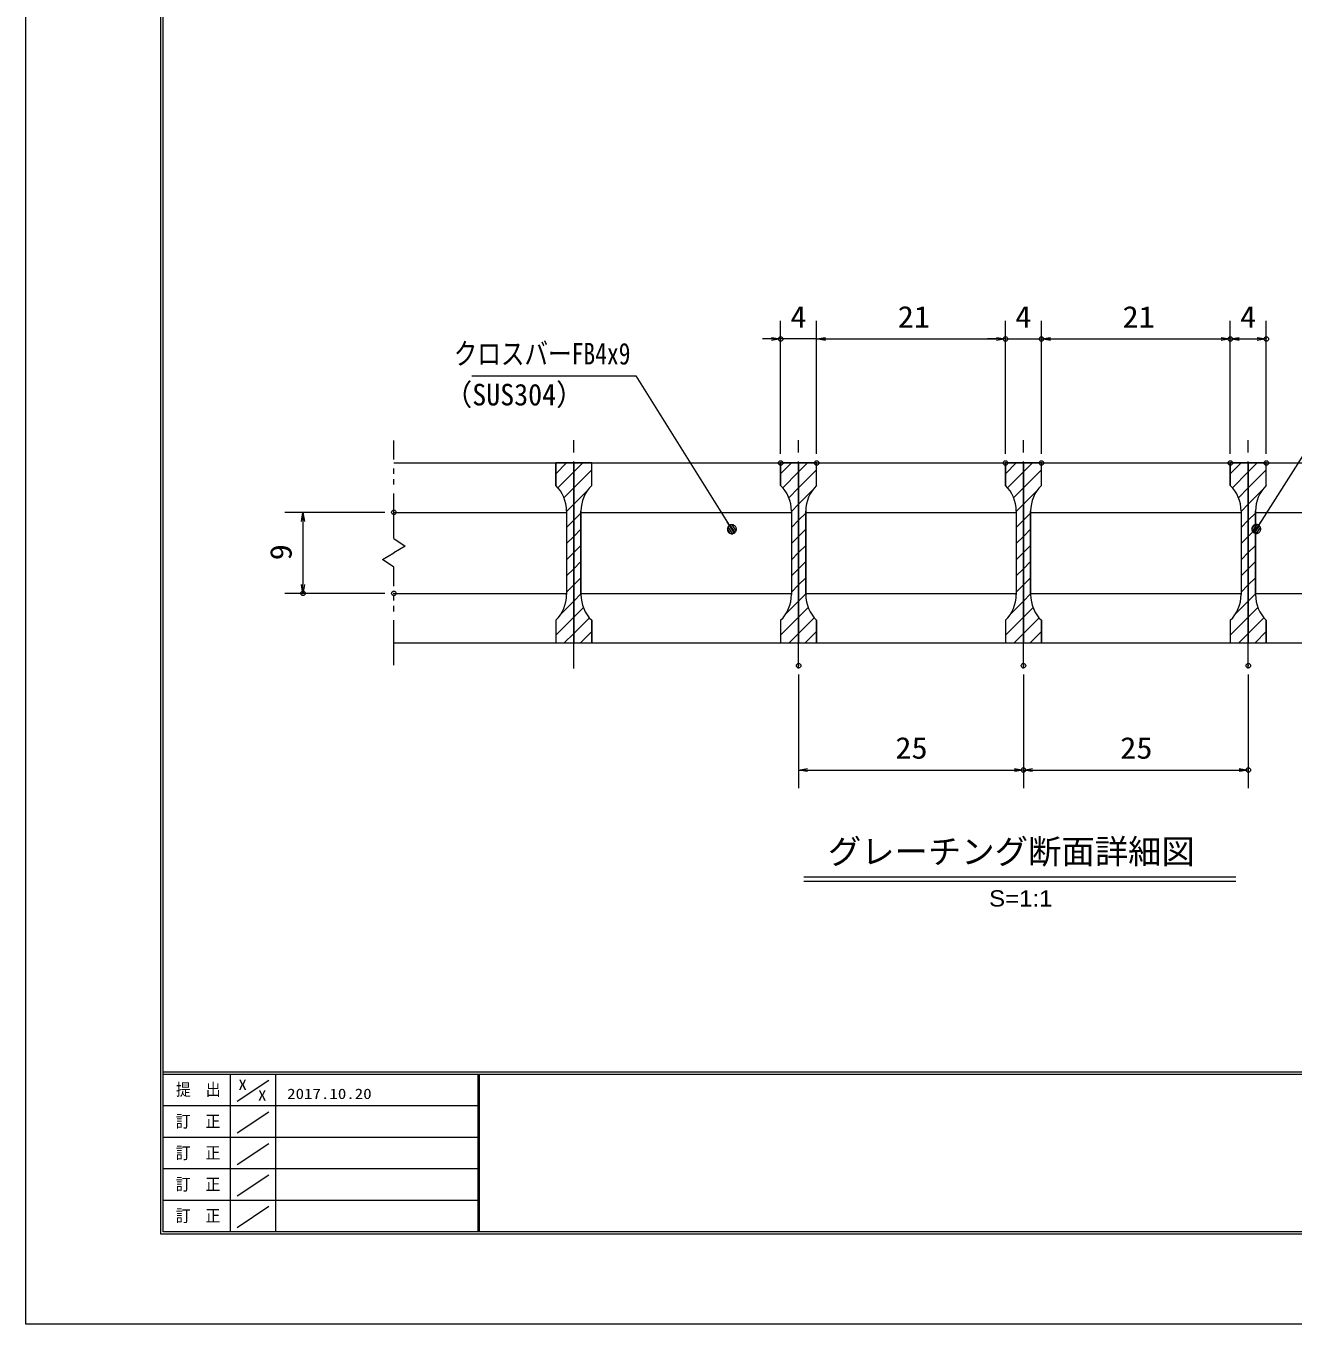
# Model space of a CAD drawing. Units: millimetres, scale not verified, with parts at other scales. Extents: x -1050 to 1050, y -742 to 742.
# Drawn here: x -1050 to -346, y -742 to -21 of the extents above; entities that cross this region are included whole.
import ezdxf
from ezdxf.enums import TextEntityAlignment as Align

# ---------------------------------------------------------------- set-up
doc = ezdxf.new("R2010")
doc.units = ezdxf.units.MM
doc.header["$LTSCALE"] = 5
doc.header["$PDMODE"] = 32
doc.header["$PDSIZE"] = 2.5
doc.linetypes.add('CHAIN1', pattern=[8, 5, -1, 1, -1])
doc.linetypes.add('DOUBLE_CHAIN1', pattern=[8.8, 5, -1, 0.6, -0.6, 0.6, -1])
for name, color, linetype, lineweight in [('0-0_7-図\u3000枠', 4, 'Continuous', 9), ('0-3_寸法注釈', 2, 'Continuous', 9), ('0-4_0', 2, 'Continuous', 9), ('0-5_DEFPOINTS', 134, 'Continuous', 9), ('0-6_蓋', 5, 'Continuous', 9), ('0-7_ハッチング', 4, 'Continuous', 9), ('0-8_想像線', 134, 'DOUBLE_CHAIN1', 9), ('0-9_中心線', 6, 'CHAIN1', 9)]:
    doc.layers.add(name, color=color, linetype=linetype, lineweight=lineweight)
doc.styles.add('HG丸ｺﾞｼｯｸM-PRO', font='')
doc.styles.add('ＭＳ ゴシック', font='')
doc.styles.get('HG丸ｺﾞｼｯｸM-PRO').set_extended_font_data('HG丸ｺﾞｼｯｸM-PRO')
doc.styles.get('ＭＳ ゴシック').set_extended_font_data('MS Gothic')

# ---------------------------------------------------------------- blocks, each defined once
blk = doc.blocks.new('_OPEN')
at = {"layer": '0-4_0'}
blk.add_line((0, 0), (-5, 0), dxfattribs=at)
blk.add_lwpolyline([(-5, 0.833), (0, 0), (-5, -0.833)], dxfattribs=at)
blk = doc.blocks.new('_Dot')
at = {"layer": '0-4_0'}
for p, q in [((-2.5, 0), (-5, 0)), ((2.445, 0.5), (-2.445, 0.5)), ((1.997, 1.5), (-1.997, 1.5)), ((2.289, -0.995), (-2.289, -0.995)), ((1.499, -1.995), (-1.499, -1.995))]:
    blk.add_line(p, q, dxfattribs=at)
for points in [[(2.5, 0), (2.48, 0.313), (2.421, 0.622), (2.324, 0.92), (2.191, 1.204), (2.023, 1.469), (1.822, 1.711), (1.594, 1.926), (1.34, 2.111), (1.064, 2.262), (0.773, 2.378), (0.468, 2.456), (0.157, 2.495), (-0.157, 2.495), (-0.468, 2.456), (-0.773, 2.378), (-1.064, 2.262), (-1.34, 2.111), (-1.594, 1.926), (-1.822, 1.711), (-2.023, 1.469), (-2.191, 1.204), (-2.324, 0.92), (-2.421, 0.622), (-2.48, 0.313), (-2.5, 0), (0, 0)], [(-2.5, 0), (-2.48, -0.313), (-2.421, -0.622), (-2.324, -0.92), (-2.191, -1.204), (-2.023, -1.469), (-1.822, -1.711), (-1.594, -1.926), (-1.34, -2.111), (-1.064, -2.262), (-0.773, -2.378), (-0.468, -2.456), (-0.157, -2.495), (0.157, -2.495), (0.468, -2.456), (0.773, -2.378), (1.064, -2.262), (1.34, -2.111), (1.594, -1.926), (1.822, -1.711), (2.023, -1.469), (2.191, -1.204), (2.324, -0.92), (2.421, -0.622), (2.48, -0.313), (2.5, 0), (0, 0)]]:
    blk.add_lwpolyline(points, close=True, dxfattribs=at)

msp = doc.modelspace()

# ---------------------------------------------------------------- linework, layer by layer
at = {"layer": '0-0_7-図\u3000枠'}
for p, q in [((-975, -692.5), (-975, 692.5)), ((-973.75, -691.25), (-973.75, 691.25)), ((998.75, -602.5), (-973.75, -602.5)), ((998.75, -603.75), (-973.75, -603.75)), ((-936.25, -691.192), (-936.25, -603.75)), ((-911.25, -603.75), (-911.25, -691.192)), ((-798.75, -603.75), (-798.75, -691.192)), ((-798, -603.75), (-798, -691.192)), ((-932.5, -618.606), (-915, -606.924)), ((-798.75, -621.25), (-973.75, -621.25)), ((-932.5, -636.247), (-915, -624.565)), ((-798.75, -638.75), (-973.75, -638.75)), ((-932.5, -653.747), (-915, -642.065)), ((-798.75, -656.25), (-973.75, -656.25)), ((-932.5, -671.247), (-915, -659.565)), ((-798.75, -673.75), (-973.75, -673.75)), ((-932.5, -688.747), (-915, -677.065)), ((1000, -692.5), (-975, -692.5)), ((998.75, -691.25), (-973.75, -691.25))]:
    msp.add_line(p, q, dxfattribs=at)
at = {"layer": '0-3_寸法注釈'}
for p, q in [((-630.45, -258.808), (-630.45, -184.9)), ((-610.45, -258.808), (-610.45, -184.9)), ((-610.45, -258.808), (-610.45, -184.9)), ((-505.45, -258.808), (-505.45, -184.9)), ((-505.45, -258.808), (-505.45, -184.9)), ((-485.45, -258.808), (-485.45, -184.9)), ((-485.45, -258.808), (-485.45, -184.9)), ((-380.45, -258.808), (-380.45, -184.9)), ((-380.45, -258.808), (-380.45, -184.9)), ((-360.45, -258.808), (-360.45, -184.9)), ((-635.45, -194.9), (-640.45, -194.9)), ((-610.45, -194.9), (-630.45, -194.9)), ((-605.45, -194.9), (-510.45, -194.9)), ((-605.45, -194.9), (-600.45, -194.9)), ((-510.45, -194.9), (-515.45, -194.9)), ((-505.45, -194.9), (-485.45, -194.9)), ((-480.45, -194.9), (-475.45, -194.9)), ((-480.45, -194.9), (-385.45, -194.9)), ((-375.45, -194.9), (-365.45, -194.9)), ((-850.45, -291.308), (-905.989, -291.308)), ((-895.989, -296.308), (-895.989, -331.308)), ((-850.45, -336.308), (-905.989, -336.308)), ((-620.45, -381.51), (-620.45, -444.529)), ((-495.45, -381.51), (-495.45, -444.529)), ((-495.45, -381.51), (-495.45, -444.529)), ((-370.45, -381.51), (-370.45, -444.529)), ((-615.45, -434.529), (-500.45, -434.529)), ((-490.45, -434.529), (-375.45, -434.529)), ((-617.576, -493.827), (-377.371, -493.827)), ((-617.576, -496.327), (-377.371, -496.327))]:
    msp.add_line(p, q, dxfattribs=at)
for points in [[(-802.188, -215.384), (-711.015, -215.384), (-658.087, -299.836)], [(-214.764, -215.417), (-311.954, -215.417), (-365.465, -299.666)]]:
    msp.add_lwpolyline(points, dxfattribs=at)
at = {"layer": '0-5_DEFPOINTS'}
msp.add_lwpolyline([(-1050, -742.5), (-1050, 742.5), (1050, 742.5), (1050, -742.5)], close=True, dxfattribs=at)
for p in [(-630.45, -194.9), (-505.45, -194.9), (-485.45, -194.9), (-380.45, -194.9), (-360.45, -194.9), (-630.45, -263.808), (-610.45, -263.808), (-505.45, -263.808), (-485.45, -263.808), (-380.45, -263.808), (-360.45, -263.808), (-845.45, -291.308), (-895.989, -336.308), (-845.45, -336.308), (-620.45, -376.51), (-495.45, -376.51), (-370.45, -376.51), (-495.45, -434.529), (-370.45, -434.529)]:
    msp.add_point(p, dxfattribs=at)
at = {"layer": '0-6_蓋'}
for p, q in [((-845.45, -263.808), (-145.45, -263.808)), ((-735.45, -263.808), (-755.45, -263.808)), ((-755.45, -276.308), (-755.45, -263.808)), ((-735.45, -276.308), (-735.45, -263.808)), ((-610.45, -263.808), (-630.45, -263.808)), ((-630.45, -276.308), (-630.45, -263.808)), ((-610.45, -276.308), (-610.45, -263.808)), ((-485.45, -263.808), (-505.45, -263.808)), ((-505.45, -276.308), (-505.45, -263.808)), ((-485.45, -276.308), (-485.45, -263.808)), ((-380.45, -276.308), (-380.45, -263.808)), ((-845.45, -291.308), (-749.45, -291.308)), ((-749.45, -290.591), (-749.45, -337.025)), ((-741.45, -290.591), (-741.45, -337.025)), ((-741.45, -291.308), (-624.45, -291.308)), ((-624.45, -290.591), (-624.45, -337.025)), ((-616.45, -290.591), (-616.45, -337.025)), ((-616.45, -291.308), (-499.45, -291.308)), ((-499.45, -290.591), (-499.45, -337.025)), ((-491.45, -290.591), (-491.45, -337.025)), ((-491.45, -291.308), (-374.45, -291.308)), ((-374.45, -290.591), (-374.45, -337.025)), ((-366.45, -290.591), (-366.45, -337.025)), ((-366.45, -291.308), (-249.45, -291.308)), ((-845.45, -336.308), (-749.45, -336.308)), ((-741.45, -336.308), (-624.45, -336.308)), ((-616.45, -336.308), (-499.45, -336.308)), ((-491.45, -336.308), (-374.45, -336.308)), ((-366.45, -336.308), (-249.45, -336.308)), ((-755.45, -351.308), (-755.45, -363.808)), ((-735.45, -351.308), (-735.45, -363.808)), ((-630.45, -351.308), (-630.45, -363.808)), ((-610.45, -351.308), (-610.45, -363.808)), ((-505.45, -351.308), (-505.45, -363.808)), ((-485.45, -351.308), (-485.45, -363.808)), ((-380.45, -351.308), (-380.45, -363.808)), ((-360.45, -351.308), (-360.45, -363.808)), ((-845.45, -363.808), (-145.45, -363.808)), ((-755.45, -363.808), (-735.45, -363.808)), ((-630.45, -363.808), (-610.45, -363.808)), ((-505.45, -363.808), (-485.45, -363.808)), ((-380.45, -363.808), (-360.45, -363.808))]:
    msp.add_line(p, q, dxfattribs=at)
msp.add_lwpolyline([(-360.45, -276.308), (-360.45, -263.808), (-380.45, -263.808)], dxfattribs=at)
for centre, start, end in [((-769.45, -290.591), 0, 45.573), ((-721.45, -290.591), 134.427, 180), ((-644.45, -290.591), 0, 45.573), ((-596.45, -290.591), 134.427, 180), ((-519.45, -290.591), 0, 45.573), ((-471.45, -290.591), 134.427, 180), ((-394.45, -290.591), 0, 45.573), ((-346.45, -290.591), 134.427, 180), ((-769.45, -337.025), 314.427, 0), ((-721.45, -337.025), 180, 225.573), ((-644.45, -337.025), 314.427, 0), ((-596.45, -337.025), 180, 225.573), ((-519.45, -337.025), 314.427, 0), ((-471.45, -337.025), 180, 225.573), ((-394.45, -337.025), 314.427, 0), ((-346.45, -337.025), 180, 225.573)]:
    msp.add_arc(centre, 20, start, end, dxfattribs=at)
at = {"layer": '0-7_ハッチング'}
for p, q in [((-755.45, -263.808), (-755.45, -276.308)), ((-755.45, -269.778), (-749.48, -263.808)), ((-630.45, -263.808), (-630.45, -276.308)), ((-630.45, -269.778), (-624.48, -263.808)), ((-505.45, -263.808), (-505.45, -276.308)), ((-505.45, -269.778), (-499.48, -263.808)), ((-380.45, -263.808), (-380.45, -276.308)), ((-380.45, -269.778), (-374.48, -263.808)), ((-749.45, -290.591), (-749.45, -337.025)), ((-749.45, -299.699), (-745.45, -295.699)), ((-745.45, -295.699), (-741.45, -291.699)), ((-741.45, -337.025), (-741.45, -290.591)), ((-624.45, -290.591), (-624.45, -337.025)), ((-624.45, -299.699), (-620.45, -295.699)), ((-620.45, -295.699), (-616.45, -291.699)), ((-616.45, -337.025), (-616.45, -290.591)), ((-499.45, -290.591), (-499.45, -337.025)), ((-499.45, -299.699), (-495.45, -295.699)), ((-495.45, -295.699), (-491.45, -291.699)), ((-491.45, -337.025), (-491.45, -290.591)), ((-374.45, -290.591), (-374.45, -337.025)), ((-374.45, -299.699), (-370.45, -295.699)), ((-370.45, -295.699), (-366.45, -291.699)), ((-366.45, -337.025), (-366.45, -290.591)), ((-745.45, -304.679), (-741.45, -300.679)), ((-620.45, -304.679), (-616.45, -300.679)), ((-495.45, -304.679), (-491.45, -300.679)), ((-370.45, -304.679), (-366.45, -300.679)), ((-749.45, -308.679), (-745.45, -304.679)), ((-745.45, -313.66), (-741.45, -309.66)), ((-624.45, -308.679), (-620.45, -304.679)), ((-620.45, -313.66), (-616.45, -309.66)), ((-499.45, -308.679), (-495.45, -304.679)), ((-495.45, -313.66), (-491.45, -309.66)), ((-374.45, -308.679), (-370.45, -304.679)), ((-370.45, -313.66), (-366.45, -309.66)), ((-749.45, -317.66), (-745.45, -313.66)), ((-624.45, -317.66), (-620.45, -313.66)), ((-499.45, -317.66), (-495.45, -313.66)), ((-374.45, -317.66), (-370.45, -313.66)), ((-749.45, -326.64), (-745.45, -322.64)), ((-745.45, -322.64), (-741.45, -318.64)), ((-624.45, -326.64), (-620.45, -322.64)), ((-620.45, -322.64), (-616.45, -318.64)), ((-499.45, -326.64), (-495.45, -322.64)), ((-495.45, -322.64), (-491.45, -318.64)), ((-374.45, -326.64), (-370.45, -322.64)), ((-370.45, -322.64), (-366.45, -318.64)), ((-749.45, -335.62), (-745.45, -331.62)), ((-745.45, -331.62), (-741.45, -327.62)), ((-624.45, -335.62), (-620.45, -331.62)), ((-620.45, -331.62), (-616.45, -327.62)), ((-499.45, -335.62), (-495.45, -331.62)), ((-495.45, -331.62), (-491.45, -327.62)), ((-374.45, -335.62), (-370.45, -331.62)), ((-370.45, -331.62), (-366.45, -327.62)), ((-741.717, -363.808), (-735.45, -357.541)), ((-616.717, -363.808), (-610.45, -357.541)), ((-491.717, -363.808), (-485.45, -357.541)), ((-366.717, -363.808), (-360.45, -357.541))]:
    msp.add_line(p, q, dxfattribs=at)
for points in [[(-755.45, -351.308), (-755.45, -363.808), (-745.45, -363.808), (-745.45, -263.808), (-755.45, -263.808)], [(-754.31, -277.619), (-745.45, -268.758), (-740.5, -263.808)], [(-745.45, -263.808), (-745.45, -363.808), (-735.45, -363.808), (-735.45, -351.308)], [(-735.45, -276.308), (-735.45, -263.808), (-745.45, -263.808)], [(-630.45, -351.308), (-630.45, -363.808), (-620.45, -363.808), (-620.45, -263.808), (-630.45, -263.808)], [(-629.31, -277.619), (-620.45, -268.758), (-615.5, -263.808)], [(-620.45, -263.808), (-620.45, -363.808), (-610.45, -363.808), (-610.45, -351.308)], [(-610.45, -276.308), (-610.45, -263.808), (-620.45, -263.808)], [(-505.45, -351.308), (-505.45, -363.808), (-495.45, -363.808), (-495.45, -263.808), (-505.45, -263.808)], [(-504.31, -277.619), (-495.45, -268.758), (-490.5, -263.808)], [(-495.45, -263.808), (-495.45, -363.808), (-485.45, -363.808), (-485.45, -351.308)], [(-485.45, -276.308), (-485.45, -263.808), (-495.45, -263.808)], [(-380.45, -351.308), (-380.45, -363.808), (-370.45, -363.808), (-370.45, -263.808), (-380.45, -263.808)], [(-379.31, -277.619), (-370.45, -268.758), (-365.5, -263.808)], [(-370.45, -263.808), (-370.45, -363.808), (-360.45, -363.808), (-360.45, -351.308)], [(-360.45, -276.308), (-360.45, -263.808), (-370.45, -263.808)], [(-750.925, -283.213), (-745.45, -277.738), (-735.45, -267.738)], [(-625.925, -283.213), (-620.45, -277.738), (-610.45, -267.738)], [(-500.925, -283.213), (-495.45, -277.738), (-485.45, -267.738)], [(-375.925, -283.213), (-370.45, -277.738), (-360.45, -267.738)], [(-749.45, -290.719), (-745.45, -286.719), (-737.698, -278.966)], [(-624.45, -290.719), (-620.45, -286.719), (-612.698, -278.966)], [(-499.45, -290.719), (-495.45, -286.719), (-487.698, -278.966)], [(-374.45, -290.719), (-370.45, -286.719), (-362.698, -278.966)], [(-752.712, -347.862), (-745.45, -340.6), (-741.45, -336.6)], [(-627.712, -347.862), (-620.45, -340.6), (-616.45, -336.6)], [(-502.712, -347.862), (-495.45, -340.6), (-491.45, -336.6)], [(-377.712, -347.862), (-370.45, -340.6), (-366.45, -336.6)], [(-755.45, -359.581), (-745.45, -349.581), (-740.063, -344.194)], [(-630.45, -359.581), (-620.45, -349.581), (-615.063, -344.194)], [(-505.45, -359.581), (-495.45, -349.581), (-490.063, -344.194)], [(-380.45, -359.581), (-370.45, -349.581), (-365.063, -344.194)], [(-750.698, -363.808), (-745.45, -358.561), (-736.728, -349.839)], [(-625.698, -363.808), (-620.45, -358.561), (-611.728, -349.839)], [(-500.698, -363.808), (-495.45, -358.561), (-486.728, -349.839)], [(-375.698, -363.808), (-370.45, -358.561), (-361.728, -349.839)]]:
    msp.add_lwpolyline(points, dxfattribs=at)
for centre, start, end in [((-769.45, -290.591), 0, 45.573), ((-721.45, -290.591), 134.427, 180), ((-644.45, -290.591), 0, 45.573), ((-596.45, -290.591), 134.427, 180), ((-519.45, -290.591), 0, 45.573), ((-471.45, -290.591), 134.427, 180), ((-394.45, -290.591), 0, 45.573), ((-346.45, -290.591), 134.427, 180), ((-769.45, -337.025), 314.427, 0), ((-721.45, -337.025), 180, 225.573), ((-644.45, -337.025), 314.427, 0), ((-596.45, -337.025), 180, 225.573), ((-519.45, -337.025), 314.427, 0), ((-471.45, -337.025), 180, 225.573), ((-394.45, -337.025), 314.427, 0), ((-346.45, -337.025), 180, 225.573)]:
    msp.add_arc(centre, 20, start, end, dxfattribs=at)
at = {"layer": '0-8_想像線'}
for p, q in [((-845.45, -305.859), (-845.45, -251.308)), ((-851.743, -317.545), (-845.45, -313.808)), ((-845.45, -321.757), (-851.743, -317.545)), ((-845.45, -376.308), (-845.45, -321.757))]:
    msp.add_line(p, q, dxfattribs=at)
msp.add_lwpolyline([(-845.45, -305.859), (-839.157, -310.072), (-845.45, -313.808)], dxfattribs=at)
at = {"layer": '0-9_中心線'}
for p, q in [((-745.45, -378.035), (-745.45, -251.106)), ((-620.45, -378.035), (-620.45, -251.106)), ((-495.45, -378.035), (-495.45, -251.106)), ((-370.45, -378.035), (-370.45, -251.106))]:
    msp.add_line(p, q, dxfattribs=at)

# ---------------------------------------------------------------- block references
at = {"layer": '0-3_寸法注釈'}
for p in [(-630.45, -194.9), (-505.45, -194.9), (-505.45, -194.9), (-380.45, -194.9), (-360.45, -194.9), (-495.45, -434.529), (-370.45, -434.529)]:
    msp.add_blockref('_OPEN', p, dxfattribs=at)
for name, p, rotation in [('_OPEN', (-610.45, -194.9), 180), ('_OPEN', (-610.45, -194.9), 180), ('_OPEN', (-485.45, -194.9), 180), ('_OPEN', (-485.45, -194.9), 180), ('_OPEN', (-380.45, -194.9), 180), ('_OPEN', (-895.989, -291.308), 90), ('_Dot', (-657.549, -300.679), 302.56097), ('_Dot', (-366.009, -300.506), 237.09638), ('_OPEN', (-895.989, -336.308), 270), ('_OPEN', (-620.45, -434.529), 180), ('_OPEN', (-495.45, -434.529), 180)]:
    msp.add_blockref(name, p, dxfattribs=dict(at, rotation=rotation))

# ---------------------------------------------------------------- texts
at = {"layer": '0-0_7-図\u3000枠', "color": 5, "style": 'ＭＳ ゴシック'}
for s, height, width, p in [('提\u3000出', 6.745, 0.9, (-966.593, -617.56)), ('X', 5.755, 1.2, (-931.902, -614.076)), ('X', 5.755, 1.2, (-920.995, -620.022)), ('2017.10.20', 5.755, 1.2, (-904.801, -619.113)), ('訂\u3000正', 6.745, 0.9, (-966.76, -635.201)), ('訂\u3000正', 6.745, 0.9, (-966.76, -652.701)), ('訂\u3000正', 6.745, 0.9, (-966.76, -670.201)), ('訂\u3000正', 6.745, 0.9, (-966.76, -687.701))]:
    msp.add_text(s, height=height, dxfattribs=dict(at, width=width)).set_placement(p, align=Align.BOTTOM_LEFT)
at = {"layer": '0-3_寸法注釈', "color": 7}
for s, height, style, width, p in [('4', 12.02, 'ＭＳ ゴシック', 1.1, (-625.035, -192.213)), ('21', 12.02, 'ＭＳ ゴシック', 1.1, (-565.373, -192.213)), ('4', 12.02, 'ＭＳ ゴシック', 1.1, (-500.035, -192.213)), ('21', 12.02, 'ＭＳ ゴシック', 1.1, (-440.373, -192.213)), ('4', 12.02, 'ＭＳ ゴシック', 1.1, (-375.035, -192.213)), ('クロスバーFB4x9', 12.02, 'ＭＳ ゴシック', 0.8, (-812.208, -212.697)), ('（SUS304）', 12.02, 'ＭＳ ゴシック', 0.95, (-817.467, -235.456)), ('25', 12.02, 'ＭＳ ゴシック', 1.1, (-566.683, -431.842)), ('25', 12.02, 'ＭＳ ゴシック', 1.1, (-441.683, -431.842)), ('S=1:1', 9.062, 'HG丸ｺﾞｼｯｸM-PRO', 1.1, (-514.549, -513.128))]:
    msp.add_text(s, height=height, dxfattribs=dict(at, style=style, width=width)).set_placement(p, align=Align.BOTTOM_LEFT)
at = {"layer": '0-3_寸法注釈', "color": 7, "style": 'ＭＳ ゴシック', "width": 1.1}
msp.add_text('9', height=12.02, rotation=90, dxfattribs=at).set_placement((-898.676, -317.957), align=Align.BOTTOM_LEFT)
at = {"layer": '0-3_寸法注釈', "color": 7, "style": 'HG丸ｺﾞｼｯｸM-PRO'}
msp.add_text('グレーチング断面詳細図', height=13.6, dxfattribs=at).set_placement((-604.214, -490.716), align=Align.BOTTOM_LEFT)

doc.saveas('drawing.dxf')
